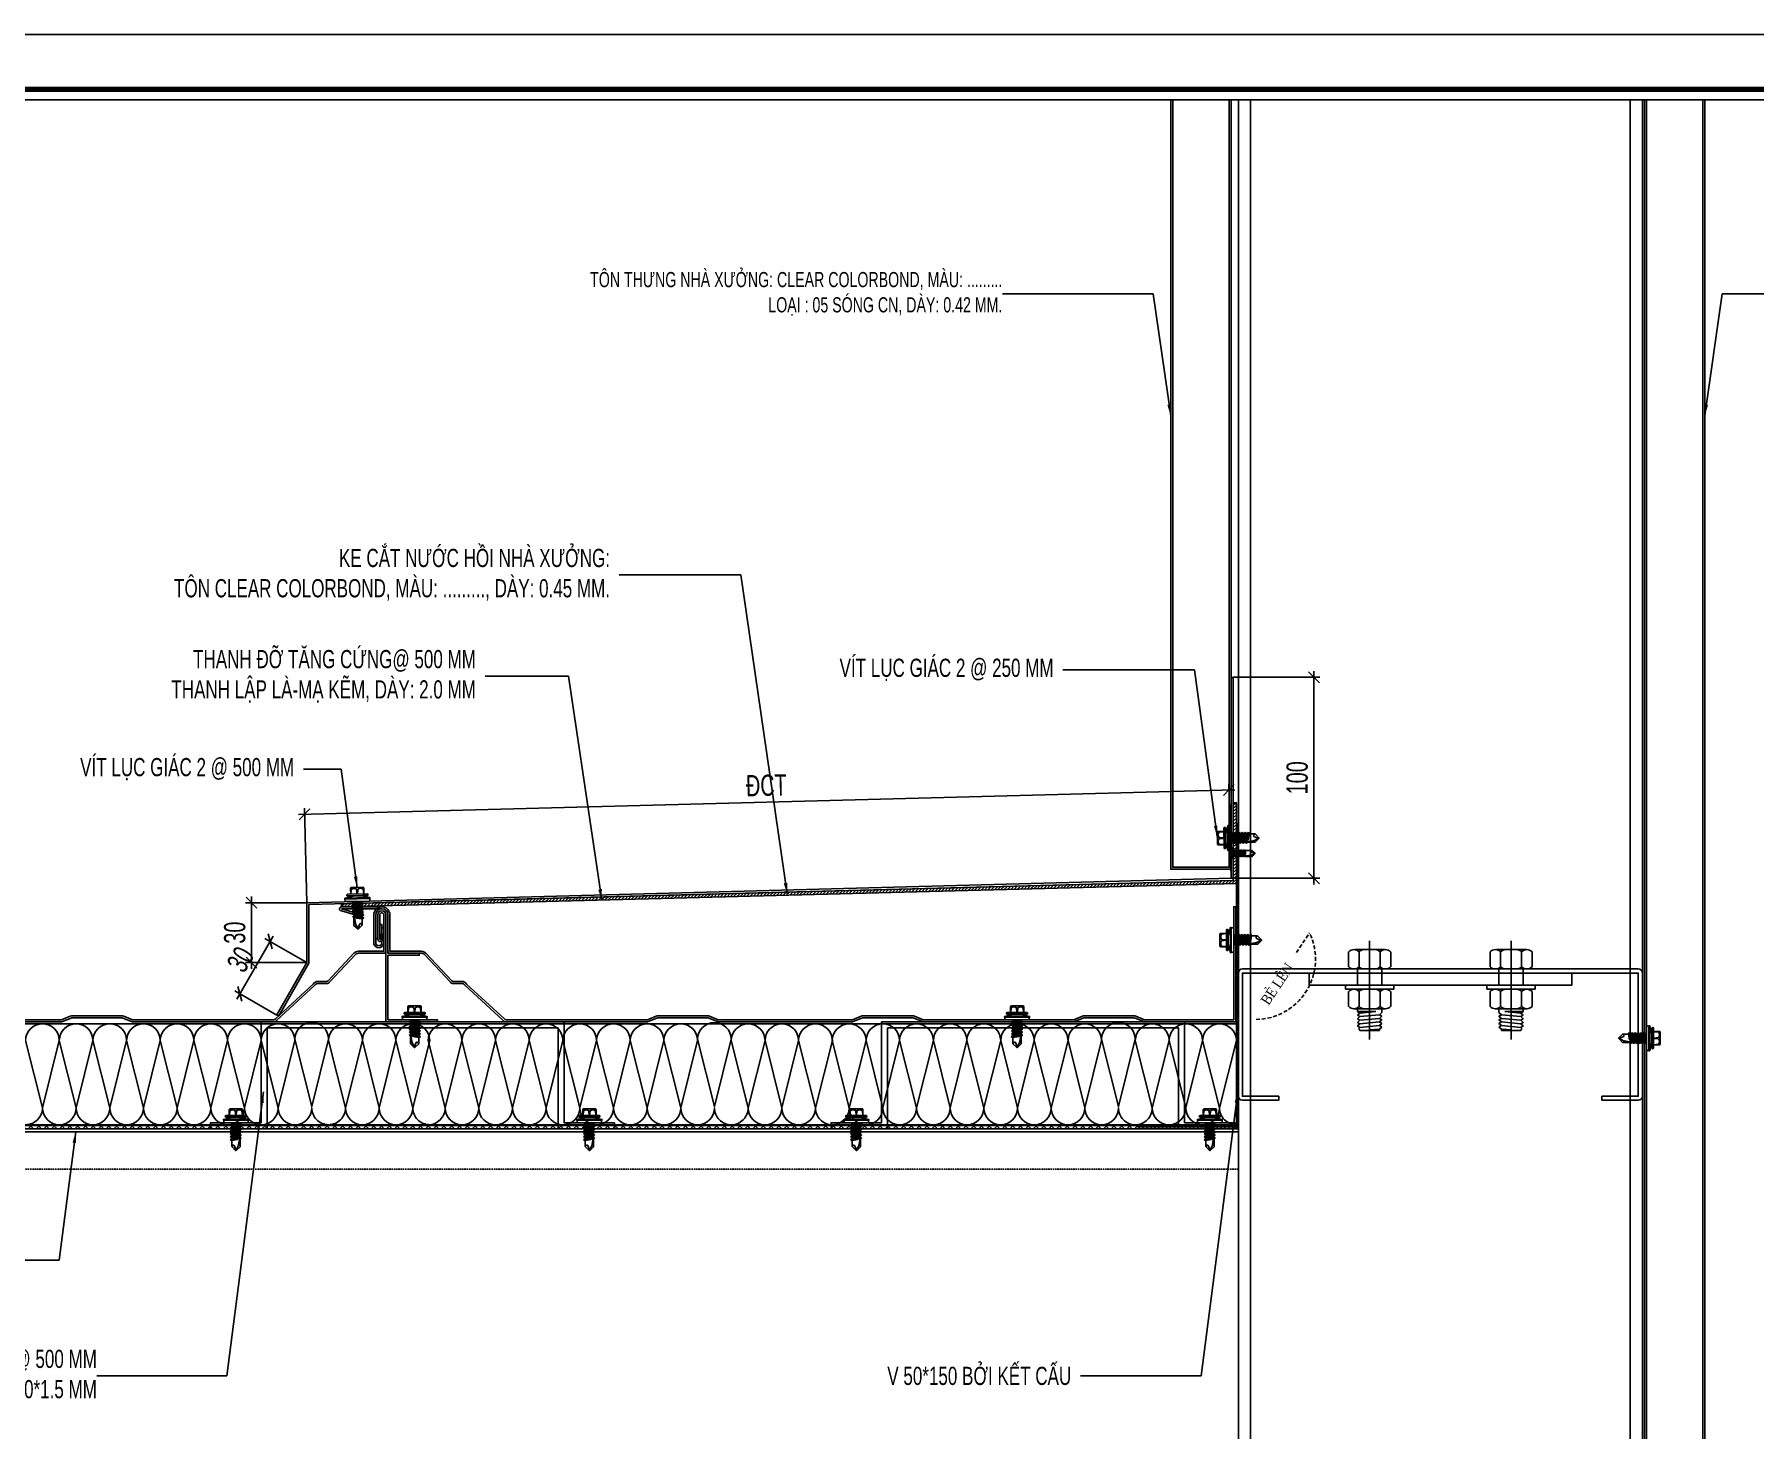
# Model space of a CAD drawing. Header units: inches. Extents: x 315041 to 662841, y -45540 to -35018.
# Drawn here: x 335107 to 335390.9, y -36391.5 to -36161.1 of the extents above; entities that cross this region are included whole.
import ezdxf

# ---------------------------------------------------------------- set-up
doc = ezdxf.new("R2010")
doc.units = ezdxf.units.IN
doc.header["$MEASUREMENT"] = 0
for name, pattern in [('CENTER2', [28.575, 19.05, -3.175, 3.175, -3.175]), ('DASHED2', [9.525, 6.35, -3.175]), ('HIDDEN', [0.375, 0.25, -0.125])]:
    doc.linetypes.add(name, pattern=pattern)
for name, color, linetype in [('2', 2, 'Continuous'), ('251', 251, 'Continuous'), ('3', 3, 'Continuous'), ('5', 5, 'Continuous'), ('7', 7, 'Continuous'), ('8', 8, 'Continuous'), ('BAO KHUNG', 31, 'Continuous'), ('flashing', 6, 'Continuous'), ('FLAT BAR', 1, 'Continuous'), ('STRUCTURE', 1, 'Continuous')]:
    doc.layers.add(name, color=color, linetype=linetype)
doc.styles.add('DIM', font='SIMPLEX.shx', dxfattribs={"width": 0.7, "bigfont": 'EXTFONT.shx'})
doc.styles.add('ST1H', font='vnshxh.shx', dxfattribs={"width": 0.7})
doc.dimstyles.new('3', dxfattribs={"dimtxt": 3.5, "dimasz": 1.8, "dimexe": 1, "dimexo": 0, "dimgap": 1, "dimtad": 1, "dimdec": 0, "dimlfac": 3, "dimzin": 0, "dimdsep": 46, "dimtxsty": 'ST1H', "dimblk": 'OBLIQUE', "dimcen": 1, "dimdle": 1, "dimclrd": 8, "dimclre": 8, "dimclrt": 3, "dimadec": 0, "dimazin": 0, "dimtfac": 1, "dimtdec": 0, "dimtix": 1, "dimtofl": 0, "dimtmove": 1, "dimatfit": 3, "dimfxl": 0.18, "dimtolj": 1, "dimtzin": 0, "dimlwd": -1, "dimlwe": -1, "dimarcsym": 1})

# ---------------------------------------------------------------- blocks, each defined once
blk = doc.blocks.new('A$C75D82031')
at = {"layer": '2', "color": 157, "linetype": 'Continuous'}
blk.add_lwpolyline([(0, 420), (594, 420), (594, 0), (0, 0)], close=True, dxfattribs=at)
at = {"layer": '7', "color": 147, "linetype": 'Continuous'}
blk.add_lwpolyline([(12.33, 57.61), (581.67, 57.61), (581.67, 409.19), (12.33, 409.19)], close=True, dxfattribs=at)
at = {"layer": 'BAO KHUNG', "color": 167, "linetype": 'Continuous', "const_width": 0.871}
blk.add_lwpolyline([(10.59, 9.07), (583.41, 9.07), (583.41, 410.93), (10.59, 410.93)], close=True, dxfattribs=at)
blk = doc.blocks.new('Short_Self_drilling')
at = {"layer": 'STRUCTURE', "color": 1, "linetype": 'Continuous'}
for p, q in [((6.43, 1.74), (-6.43, 1.73)), ((5.14, 3.76), (-5.14, 3.75)), ((-2.57, 2.9), (-5.14, 2.9)), ((-3.43, 3.75), (-3.43, 6.75)), ((3, 7.19), (-3, 7.18)), ((2.57, 2.9), (-2.57, 2.9)), ((-2.14, 2.8), (-2.14, 2.9)), ((6.25, 0), (0, 0)), ((2.15, 2.8), (2.15, 2.9)), ((2.16, -0.5), (2.15, 0.01)), ((5.14, 2.9), (2.57, 2.9)), ((3.43, 3.76), (3.42, 6.76)), ((2.99, -1.17), (-2.7, -0.23)), ((2.99, -2.7), (-2.7, -1.76)), ((2.99, -4.23), (-2.7, -3.28)), ((2.99, -5.75), (-2.7, -4.81)), ((2.99, -7.28), (-2.7, -6.33)), ((-1.91, -7.99), (-2.7, -7.86)), ((-2.14, -1.38), (-2.14, -0.87)), ((-2.14, -2.91), (-2.14, -2.39)), ((-2.14, -4.43), (-2.14, -3.92)), ((-2.13, -5.96), (-2.14, -5.44)), ((-2.14, -12.33), (-2.14, -8.48)), ((-2.13, -7.49), (-2.13, -6.97)), ((3, -8.8), (-1.14, -8.12)), ((2.16, -2.03), (2.16, -1.51)), ((2.16, -3.55), (2.16, -3.04)), ((2.16, -5.08), (2.16, -4.56)), ((2.16, -6.6), (2.16, -6.09)), ((2.16, -8.13), (2.16, -7.61)), ((2.15, -12.31), (2.15, -9.14))]:
    blk.add_line(p, q, dxfattribs=at)
blk.add_lwpolyline([(6.43, 1.31), (6.43, 1.74), (2.14, 2.81), (-2.14, 2.8), (-6.43, 1.73), (-6.43, 1.3)], close=True, dxfattribs=at)
for points in [[(-6.43, 1.3, -0.088869), (-6.25, 0), (0, 0)], [(-0.13, 3.76), (-0.33, 6.23, 0.338878), (-3.14, 6.23), (-3.33, 3.75)], [(3.3, 3.76), (3.1, 6.23, 0.338878), (0.29, 6.23), (0.1, 3.76)], [(-0.08, -14.04), (-1.04, -12.24, -0.148657), (-1.4, -11.2), (-1.95, -7.72, -0.815006), (-1.21, -7.77, 0.150833), (-0.85, -8.68)], [(2.15, -12.31), (0.17, -14.24, -0.333596), (-0.17, -14.24), (-2.14, -12.33)], [(2.15, -12.31), (1.71, -11.7, 0.52242), (0.88, -11.71), (-0.17, -14.24)]]:
    blk.add_lwpolyline(points, format="xyb", dxfattribs=at)
for points in [[(2.99, -1.17), (2.16, -1.51), (-2.14, -0.85), (-2.7, -0.23), (-2.36, 0)], [(2.99, -2.7), (2.16, -3.04), (-2.14, -2.37), (-2.7, -1.76), (-2.14, -1.38), (2.16, -2.03), (2.99, -2.7)], [(2.99, -4.23), (2.16, -4.56), (-2.14, -3.9), (-2.7, -3.28), (-2.14, -2.91), (2.16, -3.55), (2.99, -4.23)], [(2.99, -5.75), (2.16, -6.09), (-2.14, -5.43), (-2.7, -4.81), (-2.14, -4.43), (2.16, -5.08), (2.99, -5.75)], [(2.99, -7.28), (2.16, -7.62), (-2.14, -6.95), (-2.7, -6.33), (-2.13, -5.96), (2.16, -6.6), (2.99, -7.28)], [(-1.82, -8.53), (-2.14, -8.48), (-2.7, -7.86), (-2.13, -7.49), (-1.83, -7.53)], [(-1.26, -7.62), (2.16, -8.13), (3, -8.8)], [(-1.18, 0), (2.16, -0.5), (2.99, -1.17)], [(3, -8.8), (2.16, -9.14), (-0.85, -8.68)]]:
    blk.add_lwpolyline(points, dxfattribs=at)
for centre, radius, start, end in [((-4.99, 3.32), 0.455, 109.79487, 250.26739), ((-3, 6.75), 0.429, 90.03113, 180.03113), ((3, 6.76), 0.429, 0.03113, 90.03113), ((5.07, 3.33), 0.435, 279.72757, 80.33469), ((9.99, 0.17), 3.74, 162.29632, 182.61031)]:
    blk.add_arc(centre, radius, start, end, dxfattribs=at)
blk = doc.blocks.new('A$C67844AE1')
at = {"color": 3, "ltscale": 15}
blk.add_lwpolyline([(0.2363, 0.4669), (0.08, 0.4669, -0.414214), (0.07, 0.4769), (0.07, 0.6571, 1), (0.01, 0.6571), (0.01, 0.5129, 0.564916), (0.0397, 0.5129), (0.0397, 0.5925), (0.0499, 0.5925), (0.0499, 0.5129, -0.737932), (0.0001, 0.5129), (0, 0.6571, -1), (0.08, 0.6571), (0.08, 0.4769), (0.2363, 0.4769, -0.207596), (0.2582, 0.4674), (0.3864, 0.3304, 0.207596), (0.3937, 0.3272), (0.4345, 0.3272, -0.246585), (0.4592, 0.3143), (0.6473, 0.1416, 0.246585), (0.6555, 0.1372), (1.3511, 0.1372, 0.095415), (1.3548, 0.138), (1.3977, 0.1551, -0.095415), (1.4088, 0.1572), (1.6511, 0.1572, -0.095415), (1.6623, 0.1551), (1.7051, 0.138, 0.095415), (1.7088, 0.1372), (2.3661, 0.1372, 0.095415), (2.3698, 0.138), (2.4127, 0.1551, -0.095415), (2.4238, 0.1572), (2.6661, 0.1572, -0.095415), (2.6773, 0.1551), (2.7201, 0.138, 0.095415), (2.7238, 0.1372), (3.4611, 0.1372, 0.095415), (3.4648, 0.138), (3.5077, 0.1551, -0.095415), (3.5188, 0.1572), (3.7611, 0.1572, -0.095415), (3.7723, 0.1551), (3.8151, 0.138, 0.095415), (3.8188, 0.1372), (4.5145, 0.1372, 0.246585), (4.5227, 0.1416), (4.7108, 0.3143, -0.246585), (4.7355, 0.3272), (4.7763, 0.3272, 0.207596), (4.7836, 0.3304), (4.9118, 0.4674, -0.207596), (4.9337, 0.4769), (5.06, 0.4769), (5.06, 0.6572, 1), (5.04, 0.6572), (5.04, 0.5373, 1), (5.0457, 0.5373, -0.067331), (5.0406, 0.5683), (5.0406, 0.6095), (5.05, 0.6095), (5.05, 0.5687, 0.039103), (5.0557, 0.5373, -1), (5.03, 0.5373), (5.03, 0.6572, -1), (5.07, 0.6572), (5.07, 0.4769, -0.414214), (5.06, 0.4669), (4.9337, 0.4669, 0.207596), (4.9191, 0.4606), (4.7909, 0.3236, -0.207596), (4.7763, 0.3172), (4.7355, 0.3172, 0.246585), (4.719, 0.3086), (4.5309, 0.1359, -0.246585), (4.5145, 0.1272), (3.8188, 0.1272, -0.095415), (3.8114, 0.1287), (3.7686, 0.1458, 0.095415), (3.7611, 0.1472), (3.5188, 0.1472, 0.095415), (3.5114, 0.1458), (3.4686, 0.1287, -0.095415), (3.4611, 0.1272), (2.7238, 0.1272, -0.095415), (2.7164, 0.1287), (2.6736, 0.1458, 0.095415), (2.6661, 0.1472), (2.4238, 0.1472, 0.095415), (2.4164, 0.1458), (2.3736, 0.1287, -0.095415), (2.3661, 0.1272), (1.7088, 0.1272, -0.095415), (1.7014, 0.1287), (1.6586, 0.1458, 0.095415), (1.6511, 0.1472), (1.4088, 0.1472, 0.095415), (1.4014, 0.1458), (1.3586, 0.1287, -0.095415), (1.3511, 0.1272), (0.6555, 0.1272, -0.246585), (0.639, 0.1359), (0.4509, 0.3086, 0.246585), (0.4345, 0.3172), (0.3937, 0.3172, -0.207596), (0.3791, 0.3236), (0.2509, 0.4606, 0.207596)], format="xyb", close=True, dxfattribs=at)
at = {"layer": 'FLAT BAR'}
blk.add_lwpolyline([(0.07, 0.6571, 1), (0.03, 0.6571), (0.03, 0.5406), (0.02, 0.5406), (0.02, 0.6571, -1), (0.08, 0.6571), (0.08, 0.4669), (0.2354, 0.4669), (0.2354, 0.4569), (0.08, 0.4569), (0.08, 0.1372), (0.3247, 0.1372), (0.3247, 0.1272), (0.07, 0.1272)], format="xyb", close=True, dxfattribs=at)
at = {"color": 1, "xscale": 0.009599999951805768, "yscale": 0.00960000000486616, "zscale": 0.009600000007682899, "rotation": 359.9688729209767}
blk.add_blockref('Short_Self_drilling', (0.2121, 0.1372), dxfattribs=at)
blk = doc.blocks.new('*U158')
at = {"layer": '251'}
h = blk.add_hatch(color=256, dxfattribs=at)
h.paths.add_polyline_path([(-0.0533, -0.0404), (-0.0533, -0.0433, -0.192582), (-0.0476, -0.0289, -0.192582), (-0.0533, -0.0144)])
h.paths.add_polyline_path([(-0.0533, 0.0144, -0.192582), (-0.0476, 0.0289, -0.192582), (-0.0533, 0.0433)])
h = blk.add_hatch(color=256, dxfattribs=at)
h.paths.add_polyline_path([(0.0559, -0.0404), (0.0559, -0.0433, -0.192582), (0.0617, -0.0289, -0.192582), (0.0559, -0.0144)])
h.paths.add_polyline_path([(0.0559, 0.0144, -0.192582), (0.0617, 0.0289, -0.192582), (0.0559, 0.0433)])
at = {"layer": '5', "linetype": 'CENTER2', "ltscale": 0.2}
blk.add_line((-0.0773, 0), (0.1944, 0), dxfattribs=at)
at = {"layer": '8'}
for p, q in [((-0.0476, 0.0578), (-0.0058, 0.0578)), ((0.0444, -0.0664), (0.0444, 0.0664)), ((0.0444, 0.0664), (0.0559, 0.0664)), ((0.0559, -0.0664), (0.0559, 0.0664)), ((0.0617, 0.0578), (0.1034, 0.0578)), ((-0.0533, 0.0404), (-0.0533, -0.0404)), ((-0.0476, 0.0289), (-0.0058, 0.0289)), ((0, 0.0433), (0, -0.0433)), ((0.0444, 0.0333), (0, 0.0333)), ((0.0559, 0.0404), (0.0559, -0.0404)), ((0.0617, 0.0289), (0.1034, 0.0289)), ((0.1092, 0.0433), (0.1092, -0.0433)), ((0.1168, 0.0333), (0.1092, 0.0333)), ((0.1211, 0.0267), (0.1168, 0.0333)), ((0.1168, 0.0333), (0.1168, -0.0167)), ((0.1168, -0.0167), (0.1211, 0.0267)), ((0.1268, 0.0333), (0.1211, 0.0267)), ((0.1311, 0.0267), (0.1268, 0.0333)), ((0.1639, 0.03), (0.1611, 0.0267)), ((0.1691, 0.0267), (0.1639, 0.03)), ((0.1658, -0.0267), (0.1674, 0)), ((0.1691, 0), (0.1674, 0)), ((0.1674, 0), (0.1691, 0)), ((0.1691, 0.0267), (0.1691, -0.0267)), ((-0.0476, -0.0289), (-0.0058, -0.0289)), ((-0.0476, -0.0289), (-0.0058, -0.0289)), ((0.0444, -0.0333), (0, -0.0333)), ((0.0617, -0.0289), (0.1034, -0.0289)), ((0.0617, -0.0289), (0.1034, -0.0289)), ((0.1201, -0.0333), (0.1092, -0.0333)), ((0.1258, -0.0267), (0.1201, -0.0333)), ((0.1601, -0.0333), (0.1558, -0.0267)), ((0.1658, -0.0267), (0.1601, -0.0333)), ((0.1658, -0.0267), (0.1691, -0.0267)), ((-0.0476, -0.0578), (-0.0058, -0.0578)), ((0.0444, -0.0664), (0.0559, -0.0664)), ((0.0617, -0.0578), (0.1034, -0.0578))]:
    blk.add_line(p, q, dxfattribs=at)
for points in [[(0.1358, -0.0267), (0.1301, -0.0333), (0.1258, -0.0267), (0.1311, 0.0267), (0.1368, 0.0333), (0.1411, 0.0267)], [(0.1458, -0.0267), (0.1401, -0.0333), (0.1358, -0.0267), (0.1411, 0.0267), (0.1468, 0.0333), (0.1511, 0.0267)], [(0.1558, -0.0267), (0.1501, -0.0333), (0.1458, -0.0267), (0.1511, 0.0267), (0.1568, 0.0333), (0.1611, 0.0267)]]:
    blk.add_lwpolyline(points, close=True, dxfattribs=at)
for centre, start, end in [((-0.0324, 0.0433), 136.3972, 223.6028), ((-0.0209, 0.0433), 316.3972, 43.6028), ((0.0768, 0.0433), 136.3972, 223.6028), ((0.0883, 0.0433), 316.3972, 43.6028), ((-0.0324, 0.0144), 136.3972, 180), ((-0.0209, 0.0144), 0, 43.6028), ((0.0768, 0.0144), 136.3972, 180), ((0.0883, 0.0144), 0, 43.6028), ((-0.0324, -0.0144), 180, 223.6028), ((-0.0324, -0.0433), 136.3972, 223.6028), ((-0.0209, -0.0144), 316.3972, 0), ((-0.0209, -0.0433), 316.3972, 43.6028), ((0.0768, -0.0144), 180, 223.6028), ((0.0768, -0.0433), 136.3972, 223.6028), ((0.0883, -0.0144), 316.3972, 0), ((0.0883, -0.0433), 316.3972, 43.6028)]:
    blk.add_arc(centre, 0.0209, start, end, dxfattribs=at)
blk = doc.blocks.new('*U159')
at = {"layer": '251'}
h = blk.add_hatch(color=256, dxfattribs=at)
h.paths.add_polyline_path([(-0.0533, -0.0404), (-0.0533, -0.0433, -0.192582), (-0.0476, -0.0289, -0.192582), (-0.0533, -0.0144)])
h.paths.add_polyline_path([(-0.0533, 0.0144, -0.192582), (-0.0476, 0.0289, -0.192582), (-0.0533, 0.0433)])
h = blk.add_hatch(color=256, dxfattribs=at)
h.paths.add_polyline_path([(0.0559, -0.0404), (0.0559, -0.0433, -0.192582), (0.0617, -0.0289, -0.192582), (0.0559, -0.0144)])
h.paths.add_polyline_path([(0.0559, 0.0144, -0.192582), (0.0617, 0.0289, -0.192582), (0.0559, 0.0433)])
at = {"layer": '5', "linetype": 'CENTER2', "ltscale": 0.2}
blk.add_line((-0.0773, 0), (0.1944, 0), dxfattribs=at)
at = {"layer": '8'}
for p, q in [((-0.0476, 0.0578), (-0.0058, 0.0578)), ((0.0444, -0.0664), (0.0444, 0.0664)), ((0.0444, 0.0664), (0.0559, 0.0664)), ((0.0559, -0.0664), (0.0559, 0.0664)), ((0.0617, 0.0578), (0.1034, 0.0578)), ((-0.0533, 0.0404), (-0.0533, -0.0404)), ((-0.0476, 0.0289), (-0.0058, 0.0289)), ((0, 0.0433), (0, -0.0433)), ((0.0444, 0.0333), (0, 0.0333)), ((0.0559, 0.0404), (0.0559, -0.0404)), ((0.0617, 0.0289), (0.1034, 0.0289)), ((0.1092, 0.0433), (0.1092, -0.0433)), ((0.1168, 0.0333), (0.1092, 0.0333)), ((0.1211, 0.0267), (0.1168, 0.0333)), ((0.1168, 0.0333), (0.1168, -0.0167)), ((0.1168, -0.0167), (0.1211, 0.0267)), ((0.1268, 0.0333), (0.1211, 0.0267)), ((0.1311, 0.0267), (0.1268, 0.0333)), ((0.1639, 0.03), (0.1611, 0.0267)), ((0.1691, 0.0267), (0.1639, 0.03)), ((0.1658, -0.0267), (0.1674, 0)), ((0.1691, 0), (0.1674, 0)), ((0.1674, 0), (0.1691, 0)), ((0.1691, 0.0267), (0.1691, -0.0267)), ((-0.0476, -0.0289), (-0.0058, -0.0289)), ((-0.0476, -0.0289), (-0.0058, -0.0289)), ((0.0444, -0.0333), (0, -0.0333)), ((0.0617, -0.0289), (0.1034, -0.0289)), ((0.0617, -0.0289), (0.1034, -0.0289)), ((0.1201, -0.0333), (0.1092, -0.0333)), ((0.1258, -0.0267), (0.1201, -0.0333)), ((0.1601, -0.0333), (0.1558, -0.0267)), ((0.1658, -0.0267), (0.1601, -0.0333)), ((0.1658, -0.0267), (0.1691, -0.0267)), ((-0.0476, -0.0578), (-0.0058, -0.0578)), ((0.0444, -0.0664), (0.0559, -0.0664)), ((0.0617, -0.0578), (0.1034, -0.0578))]:
    blk.add_line(p, q, dxfattribs=at)
for points in [[(0.1358, -0.0267), (0.1301, -0.0333), (0.1258, -0.0267), (0.1311, 0.0267), (0.1368, 0.0333), (0.1411, 0.0267)], [(0.1458, -0.0267), (0.1401, -0.0333), (0.1358, -0.0267), (0.1411, 0.0267), (0.1468, 0.0333), (0.1511, 0.0267)], [(0.1558, -0.0267), (0.1501, -0.0333), (0.1458, -0.0267), (0.1511, 0.0267), (0.1568, 0.0333), (0.1611, 0.0267)]]:
    blk.add_lwpolyline(points, close=True, dxfattribs=at)
for centre, start, end in [((-0.0324, 0.0433), 136.3972, 223.6028), ((-0.0209, 0.0433), 316.3972, 43.6028), ((0.0768, 0.0433), 136.3972, 223.6028), ((0.0883, 0.0433), 316.3972, 43.6028), ((-0.0324, 0.0144), 136.3972, 180), ((-0.0209, 0.0144), 0, 43.6028), ((0.0768, 0.0144), 136.3972, 180), ((0.0883, 0.0144), 0, 43.6028), ((-0.0324, -0.0144), 180, 223.6028), ((-0.0324, -0.0433), 136.3972, 223.6028), ((-0.0209, -0.0144), 316.3972, 0), ((-0.0209, -0.0433), 316.3972, 43.6028), ((0.0768, -0.0144), 180, 223.6028), ((0.0768, -0.0433), 136.3972, 223.6028), ((0.0883, -0.0144), 316.3972, 0), ((0.0883, -0.0433), 316.3972, 43.6028)]:
    blk.add_arc(centre, 0.0209, start, end, dxfattribs=at)
blk = doc.blocks.new('A$C474F1087')
at = {"color": 9, "ltscale": 0.5}
for points in [[(0, 13.89, -1), (5.56, 13.89), (2.78, 2.78)], [(11.11, 13.89), (8.33, 2.78), (5.56, 13.89, -1)], [(11.11, 13.89, -1), (16.67, 13.89), (13.89, 2.78)], [(16.67, 13.89, -1), (22.22, 13.89), (19.44, 2.78)], [(27.78, 13.89), (25, 2.78), (22.22, 13.89, -1)], [(27.78, 13.89, -1), (33.33, 13.89), (30.56, 2.78)], [(33.33, 13.89, -1), (38.89, 13.89), (36.11, 2.78)], [(44.44, 13.89), (41.67, 2.78), (38.89, 13.89, -1)], [(44.44, 14.11, -1), (49.99, 14.11), (47.21, 2.99)], [(50, 13.89, -1), (55.56, 13.89), (52.78, 2.78)], [(61.11, 13.89), (58.33, 2.78), (55.56, 13.89, -1)], [(61.11, 13.89, -1), (66.67, 13.89), (63.89, 2.78)]]:
    blk.add_lwpolyline(points, format="xyb", close=True, dxfattribs=at)
for points in [[(13.89, 2.78, -1), (8.33, 2.78, -1), (2.78, 2.78, -0.414214), (0, 0, -0.414214)], [(30.56, 2.78, -1), (25, 2.78, -1), (19.44, 2.78, -1), (13.89, 2.78)], [(50, 0, -0.414214), (47.22, 2.78, -1), (41.67, 2.78, -1), (36.11, 2.78, -1), (30.56, 2.78)], [(63.89, 2.78, -1), (58.33, 2.78, -1), (52.78, 2.78, -0.414214), (50, 0, -0.414214)], [(66.67, 0, -0.414214), (63.89, 2.78)]]:
    blk.add_lwpolyline(points, format="xyb", dxfattribs=at)
blk = doc.blocks.new('HFR-1')
at = {"layer": 'STRUCTURE', "color": 1, "linetype": 'Continuous'}
for p, q in [((-5.5, 0), (5.5, 0)), ((-5.2, 0.8), (-3.4, 1.5)), ((5.2, 0.8), (3.4, 1.5)), ((-2.4, -1.2), (-3, -1.6)), ((-3, -1.6), (-2.4, -1.9)), ((-2.4, -1.9), (-3, -2.3)), ((-3, -2.3), (-2.4, -2.6)), ((-2.4, -2.6), (-3, -3)), ((-3, -3), (-2.4, -3.3)), ((-2.4, -3.3), (-3, -3.7)), ((-3, -3.7), (-2.4, -4.1)), ((-2.4, -4.1), (-3, -4.4)), ((-3, -4.4), (-2.4, -4.8)), ((-2.4, -4.8), (-3, -5.1)), ((-3, -5.1), (-2.4, -5.5)), ((-2.4, -5.5), (-3, -5.8)), ((-3, -5.8), (-2.4, -6.2)), ((-2.4, -6.2), (-3, -6.6)), ((-3, -6.6), (-2.4, -6.9)), ((-2.4, -6.9), (-3, -7.3)), ((-3, -7.3), (-2.4, -7.6)), ((-2.4, -7.6), (-3, -8)), ((-3, -8), (-2.4, -8.3)), ((-2.4, -8.3), (-3, -8.7)), ((-3, -8.7), (-2.4, -9)), ((-2.4, -9), (-3, -9.4)), ((-3, -9.4), (-2.4, -9.7)), ((-2.4, -9.7), (-3, -10.1)), ((-3, -10.1), (-2.4, -10.5)), ((-2.4, -10.5), (-3, -10.8)), ((-3, -10.8), (-2.4, -11.2)), ((-2.4, -11.2), (-3, -11.5)), ((-3, -11.5), (-2.4, -11.9)), ((-2.9, -1.6), (2.9, -1.4)), ((-2.9, -2.3), (2.9, -2.1)), ((-2.9, -3), (2.9, -2.8)), ((-2.9, -3.7), (2.9, -3.6)), ((-2.9, -4.4), (2.9, -4.3)), ((-2.9, -5.1), (2.9, -5)), ((-2.9, -5.9), (2.9, -5.7)), ((-2.9, -6.6), (2.9, -6.4)), ((-2.9, -7.3), (2.9, -7.1)), ((-2.9, -8), (2.9, -7.8)), ((-2.9, -8.7), (2.9, -8.5)), ((-2.9, -9.4), (2.9, -9.2)), ((-2.9, -10.1), (1.5, -10)), ((-2.9, -10.8), (1.3, -10.7)), ((-2.9, -11.5), (0.9, -11.4)), ((-2.5, -17.4), (-2.5, -11.8)), ((2.4, -1.1), (-2.4, -1.2)), ((2.4, -1.8), (-2.4, -1.9)), ((-2.4, -1.9), (2.4, -1.8)), ((-2.4, -2.6), (2.4, -2.5)), ((2.4, -2.5), (-2.4, -2.6)), ((-2.4, -3.3), (2.4, -3.2)), ((2.4, -3.2), (-2.4, -3.3)), ((-2.4, -4.1), (2.4, -3.9)), ((2.4, -3.9), (-2.4, -4.1)), ((-2.4, -4.8), (2.4, -4.6)), ((2.4, -4.6), (-2.4, -4.8)), ((-2.4, -5.5), (2.4, -5.3)), ((2.4, -5.3), (-2.4, -5.5)), ((-2.4, -6.2), (2.4, -6)), ((2.4, -6), (-2.4, -6.2)), ((-2.4, -6.9), (2.4, -6.8)), ((2.4, -6.8), (-2.4, -6.9)), ((-2.4, -7.6), (2.4, -7.5)), ((2.4, -7.5), (-2.4, -7.6)), ((-2.4, -8.3), (2.4, -8.2)), ((2.4, -8.2), (-2.4, -8.3)), ((-2.4, -9), (2.4, -8.9)), ((2.4, -8.9), (-2.4, -9)), ((-2.4, -9.7), (2.4, -9.6)), ((2.4, -9.6), (-2.4, -9.7)), ((1.4, -10.3), (-2.4, -10.5)), ((-2.4, -10.5), (1.4, -10.3)), ((-2.4, -11.2), (1.1, -11.1)), ((1.1, -11.1), (-2.4, -11.2)), ((-2.4, -11.9), (0.4, -11.8)), ((1.6, -16.1), (2.3, -10.2)), ((2.2, -10), (2.9, -10)), ((2.2, -11), (2.4, -11)), ((2.4, -11), (2.2, -11)), ((2.2, -11.4), (2.9, -11.4)), ((2.2, -11.7), (2.4, -11.7)), ((2.4, -10.3), (2.3, -10.3)), ((2.3, -10.3), (2.4, -10.3)), ((2.3, -10.7), (2.9, -10.7)), ((2.9, -1.4), (2.4, -1.1)), ((2.4, -1.8), (2.9, -1.4)), ((2.9, -2.1), (2.4, -1.8)), ((2.4, -2.5), (2.9, -2.1)), ((2.9, -2.8), (2.4, -2.5)), ((2.4, -3.2), (2.9, -2.8)), ((2.9, -3.6), (2.4, -3.2)), ((2.4, -3.9), (2.9, -3.6)), ((2.9, -4.3), (2.4, -3.9)), ((2.4, -4.6), (2.9, -4.3)), ((2.9, -5), (2.4, -4.6)), ((2.4, -5.3), (2.9, -5)), ((2.9, -5.7), (2.4, -5.3)), ((2.4, -6), (2.9, -5.7)), ((2.9, -6.4), (2.4, -6)), ((2.4, -6.8), (2.9, -6.4)), ((2.9, -7.1), (2.4, -6.8)), ((2.4, -7.5), (2.9, -7.1)), ((2.9, -7.8), (2.4, -7.5)), ((2.4, -8.2), (2.9, -7.8)), ((2.9, -8.5), (2.4, -8.2)), ((2.4, -8.9), (2.9, -8.5)), ((2.9, -9.2), (2.4, -8.9)), ((2.4, -9.6), (2.9, -9.2)), ((2.9, -10), (2.4, -9.6)), ((2.4, -10.3), (2.9, -10)), ((2.9, -10.7), (2.4, -10.3)), ((2.4, -11), (2.9, -10.7)), ((2.9, -11.4), (2.4, -11)), ((2.4, -11.7), (2.9, -11.4)), ((2.5, -17.4), (2.5, -11.7)), ((-2.5, -17.4), (-2, -16.7)), ((-2.5, -17.4), (-0.2, -19.7)), ((-1, -16.7), (0.2, -19.7)), ((0.1, -19.4), (1.2, -17.3)), ((0.2, -19.7), (2.5, -17.4))]:
    blk.add_line(p, q, dxfattribs=at)
at = {"layer": 'STRUCTURE', "color": 1, "linetype": 'Continuous', "ltscale": 8}
for p in [(-3.4, 1.5), (3.4, 1.5)]:
    blk.add_line(p, (0, 1.5), dxfattribs=at)
at = {"layer": 'STRUCTURE', "color": 1, "linetype": 'DASHED2'}
for p in [(-1.9, 1.5), (1.9, 1.5)]:
    blk.add_line(p, (0, 0), dxfattribs=at)
at = {"layer": 'STRUCTURE', "color": 1, "linetype": 'Continuous', "ltscale": 8}
for centre, start, end in [((-4.7, 0.2), 130.41, 194.8062), ((4.7, 0.2), 345.1938, 49.59)]:
    blk.add_arc(centre, 0.801, start, end, dxfattribs=at)
at = {"layer": 'STRUCTURE', "color": 1, "linetype": 'Continuous'}
for centre, radius, start, end in [((-7.3, -9), 9.14, 58.065, 78.8402), ((5.1, -3.8), 3.83, 84.2039, 134.3621), ((-0.5, -10.1), 1.93, 296.6041, 355.3922), ((1.9, -10.3), 0.444, 15.9762, 172.6971), ((-1.5, -17.1), 0.59, 34.2302, 144.5641), ((0, -19.4), 0.331, 231.6348, 305.4287), ((-0.6, -16), 2.2, 324.0048, 357.8268)]:
    blk.add_arc(centre, radius, start, end, dxfattribs=at)
blk = doc.blocks.new('_Oblique')
at = {"color": 0, "linetype": 'ByBlock', "lineweight": -2}
blk.add_line((-0.5, -0.5), (0.5, 0.5), dxfattribs=at)
blk = doc.blocks.new('*D440')
at = {"color": 8, "linetype": 'Continuous', "transparency": 16777216}
for p, q in [((335142.84, -36303.48), (335142.84, -36315.37)), ((335151.99, -36304.48), (335141.84, -36304.48)), ((335151.99, -36314.37), (335141.84, -36314.37))]:
    blk.add_line(p, q, dxfattribs=at)
at = {"layer": 'Defpoints', "color": 0, "transparency": 16777216}
for p in [(335151.99, -36304.48), (335142.84, -36314.37), (335151.99, -36314.37)]:
    blk.add_point(p, dxfattribs=at)
at = {"color": 8, "transparency": 16777216, "xscale": 1.8, "yscale": 1.8, "zscale": 1.8}
for p, rotation in [((335142.84, -36304.48), 90), ((335142.84, -36314.37), 270)]:
    blk.add_blockref('_Oblique', p, dxfattribs=dict(at, rotation=rotation))
at = {"color": 3, "transparency": 16777216, "insert": (335140.09, -36309.42), "char_height": 3.5, "attachment_point": 5, "rotation": 90, "style": 'ST1H'}
blk.add_mtext('\\A1;30', dxfattribs=at)
blk = doc.blocks.new('*D441')
at = {"color": 8, "linetype": 'Continuous', "transparency": 16777216}
for p, q in [((335146.41, -36310.01), (335140.44, -36320.39)), ((335151.99, -36314.37), (335145.04, -36310.37)), ((335147.03, -36323.02), (335140.07, -36319.02))]:
    blk.add_line(p, q, dxfattribs=at)
at = {"layer": 'Defpoints', "color": 0, "transparency": 16777216}
for p in [(335151.99, -36314.37), (335140.94, -36319.52), (335147.03, -36323.02)]:
    blk.add_point(p, dxfattribs=at)
at = {"color": 8, "transparency": 16777216, "xscale": 1.8, "yscale": 1.8, "zscale": 1.8}
for p, rotation in [((335145.91, -36310.87), 60.11625026070503), ((335140.94, -36319.52), 240.116250260705)]:
    blk.add_blockref('_Oblique', p, dxfattribs=dict(at, rotation=rotation))
at = {"color": 3, "transparency": 16777216, "insert": (335141.04, -36313.83), "char_height": 3.5, "attachment_point": 5, "rotation": 60.1163, "style": 'ST1H'}
blk.add_mtext('\\A1;30', dxfattribs=at)
blk = doc.blocks.new('*D442')
at = {"color": 8, "linetype": 'Continuous', "transparency": 16777216}
for p, q in [((335150.61, -36289.91), (335305.13, -36285.83)), ((335304.52, -36300.45), (335304.11, -36284.86)), ((335151.99, -36304.48), (335151.58, -36288.88))]:
    blk.add_line(p, q, dxfattribs=at)
at = {"layer": 'Defpoints', "color": 0, "transparency": 16777216}
for p in [(335304.13, -36285.86), (335304.52, -36300.45), (335151.99, -36304.48)]:
    blk.add_point(p, dxfattribs=at)
at = {"color": 8, "transparency": 16777216, "xscale": 1.8, "yscale": 1.8, "zscale": 1.8}
for p, rotation in [((335304.13, -36285.86), 1.51144018636627), ((335151.61, -36289.88), 181.5114401863663)]:
    blk.add_blockref('_Oblique', p, dxfattribs=dict(at, rotation=rotation))
at = {"color": 3, "transparency": 16777216, "insert": (335227.8, -36285.12), "char_height": 3.5, "attachment_point": 5, "rotation": 1.5114, "style": 'ST1H'}
blk.add_mtext('\\A1;®ct', dxfattribs=at)
blk = doc.blocks.new('*D443')
at = {"color": 8, "linetype": 'Continuous', "transparency": 16777216}
for p, q in [((335318.15, -36266.27), (335318.15, -36301.45)), ((335304.85, -36267.27), (335319.15, -36267.27)), ((335304.52, -36300.45), (335319.15, -36300.45))]:
    blk.add_line(p, q, dxfattribs=at)
at = {"layer": 'Defpoints', "color": 0, "transparency": 16777216}
for p in [(335304.85, -36267.27), (335304.52, -36300.45), (335318.15, -36300.45)]:
    blk.add_point(p, dxfattribs=at)
at = {"color": 8, "transparency": 16777216, "xscale": 1.8, "yscale": 1.8, "zscale": 1.8}
for p, rotation in [((335318.15, -36267.27), 90), ((335318.15, -36300.45), 270)]:
    blk.add_blockref('_Oblique', p, dxfattribs=dict(at, rotation=rotation))
at = {"color": 3, "transparency": 16777216, "insert": (335315.4, -36283.86), "char_height": 3.5, "attachment_point": 5, "rotation": 90, "style": 'ST1H'}
blk.add_mtext('\\A1;100', dxfattribs=at)

msp = doc.modelspace()

# ---------------------------------------------------------------- hatches: boundary and pattern name
at = {"true_color": 0xfa051e}
h = msp.add_hatch(dxfattribs=at)
h.set_pattern_fill('ANSI31', color=1, scale=3, angle=90, style=0)
h.set_pattern_definition([(45, (659111.56198, 995.3109), (0.26516504294, -0.26516504294), [])])
edge = h.paths.add_edge_path()
edge.add_line((335157.7094, -36305.1522), (335305.3513, -36301.3081))
edge.add_line((335305.3513, -36301.3081), (335305.3513, -36287.9748))
edge.add_line((335305.3513, -36287.9748), (335304.8513, -36287.9748))
edge.add_line((335304.8513, -36287.9748), (335304.8513, -36300.826))
edge.add_line((335304.8513, -36300.826), (335157.6912, -36304.6526))
edge.add_line((335157.6912, -36304.6526), (335157.7005, -36305.1524))
h = msp.add_hatch(dxfattribs=at)
h.set_pattern_fill('ANSI31', color=1, scale=1.666667, style=0)
h.set_pattern_definition([(135, (10970232.54245, 1388544.62647), (0.147313912747, 0.147313912747), [])])
h.paths.add_polyline_path([(335289.018, -36341.4819), (335305.6847, -36341.4819), (335305.6847, -36291.4819), (335305.3513, -36291.4819), (335305.3513, -36341.1486), (335289.018, -36341.1486)])
at = {"true_color": 0xf2ee0d}
h = msp.add_hatch(dxfattribs=at)
h.set_pattern_fill('ANSI37,_O', color=2, scale=7.272727, angle=-11.415779)
h.set_pattern_definition([(45.00416636, (-255626.9012, 29332.8935), (-0.642871089, 0.6427776007), []), (135.00416636, (-255626.9012, 29332.8935), (-0.6427776007, -0.642871089), [])])
h.paths.add_polyline_path([(335305.6846, -36341.8153), (335305.6846, -36341.2514), (334967.7734, -36341.2514), (334967.7734, -36341.8153)])

# ---------------------------------------------------------------- linework, layer by layer
at = {"color": 8, "linetype": 'CENTER2'}
msp.add_line((335372.3512, -36496.8917), (335372.3512, -36176.1862), dxfattribs=at)
at = {"color": 8}
for points in [[(334967.7734, -36171.9399), (335537.1113, -36171.9399), (335537.1113, -36523.5197), (334967.7734, -36523.5197)], [(334967.7734, -36324.4819), (334967.7734, -36341.1486), (335305.3513, -36341.1486), (335305.3513, -36324.4819)]]:
    msp.add_lwpolyline(points, close=True, dxfattribs=at)
at = {"color": 1, "true_color": 0xfa051e}
msp.add_lwpolyline([(335157.7094, -36305.1522), (335305.3513, -36301.3081), (335305.3513, -36287.9748), (335304.8513, -36287.9748), (335304.8513, -36300.826), (335157.6912, -36304.6526), (335157.7005, -36305.1524)], dxfattribs=at)
msp.add_lwpolyline([(335289.018, -36341.4819), (335305.6847, -36341.4819), (335305.6847, -36291.4819), (335305.3513, -36291.4819), (335305.3513, -36341.1486), (335289.018, -36341.1486)], close=True, dxfattribs=at)
at = {"color": 3, "ltscale": 15}
for points in [[(335164.3542, -36305.1524), (335157.7005, -36305.1524, 1), (335157.6709, -36305.8307), (335160.3145, -36306.5886), (335160.3441, -36306.2502), (335157.7005, -36305.4922), (335164.3542, -36305.4922)], [(335304.9264, -36323.815), (335304.9264, -36305.1524), (335305.2597, -36305.1524), (335305.2597, -36324.1483), (335290.3159, -36324.1483, -0.09541457), (335290.0683, -36324.1007), (335288.6401, -36323.5294, 0.09541457), (335288.3925, -36323.4817), (335280.3159, -36323.4817, 0.09541457), (335280.0683, -36323.5294), (335278.6401, -36324.1007, -0.09541457), (335278.3925, -36324.1483), (335253.8159, -36324.1483, -0.09541457), (335253.5683, -36324.1007), (335252.1401, -36323.5294, 0.09541457), (335251.8925, -36323.4817), (335243.8159, -36323.4817, 0.09541457), (335243.5683, -36323.5294), (335242.1401, -36324.1007, -0.09541457), (335241.8925, -36324.1483), (335219.9826, -36324.1483, -0.09541457), (335219.735, -36324.1007), (335218.3068, -36323.5294, 0.09541457), (335218.0592, -36323.4817), (335209.9826, -36323.4817, 0.09541457), (335209.735, -36323.5294), (335208.3068, -36324.1007, -0.09541457), (335208.0592, -36324.1483), (335184.871, -36324.1483, -0.24658476), (335184.3221, -36323.8602), (335178.053, -36318.1032, 0.24658476), (335177.5042, -36317.815), (335176.1435, -36317.815, -0.20759646), (335175.6566, -36317.6038), (335171.3852, -36313.0374, 0.20759646), (335170.8983, -36312.8261), (335165.6876, -36312.8261, -0.41421356), (335165.3542, -36312.4928), (335165.3542, -36306.4857, 1), (335163.3542, -36306.4857), (335163.3542, -36311.2936, 0.564916), (335164.3456, -36311.2936), (335164.3456, -36308.6399), (335164.6854, -36308.6399), (335164.6854, -36311.2936, -0.73793199), (335163.023, -36311.2936), (335163.0209, -36306.4857, -1), (335165.6876, -36306.4857), (335165.6876, -36312.4928), (335170.8983, -36312.4928, -0.20759646), (335171.6286, -36312.8097), (335175.9, -36317.376, 0.20759646), (335176.1435, -36317.4817), (335177.5042, -36317.4817, -0.24658476), (335178.3274, -36317.9139), (335184.5965, -36323.6709, 0.24658476), (335184.871, -36323.815), (335208.0592, -36323.815, 0.09541457), (335208.183, -36323.7912), (335209.6112, -36323.2199, -0.09541457), (335209.9826, -36323.1483), (335218.0592, -36323.1483, -0.09541457), (335218.4306, -36323.2199), (335219.8588, -36323.7912, 0.09541457), (335219.9826, -36323.815), (335241.8925, -36323.815, 0.09541457), (335242.0163, -36323.7912), (335243.4445, -36323.2199, -0.09541457), (335243.8159, -36323.1483), (335251.8925, -36323.1483, -0.09541457), (335252.2639, -36323.2199), (335253.6921, -36323.7912, 0.09541457), (335253.8159, -36323.815), (335278.3925, -36323.815, 0.09541457), (335278.5163, -36323.7912), (335279.9445, -36323.2199, -0.09541457), (335280.3159, -36323.1483), (335288.3925, -36323.1483, -0.09541457), (335288.7639, -36323.2199), (335290.1921, -36323.7912, 0.09541457), (335290.3159, -36323.815), (335304.9264, -36323.815)]]:
    msp.add_lwpolyline(points, format="xyb", dxfattribs=at)
at = {"color": 3, "linetype": 'DASHED2', "ltscale": 0.1}
msp.add_lwpolyline([(335315.2677, -36312.7138), (335317.4231, -36309.4738, -0.5489642), (335308.6013, -36323.7598)], format="xyb", dxfattribs=at)
at = {"color": 94, "ltscale": 50}
msp.add_lwpolyline([(335365.6846, -36336.4227), (335371.6846, -36336.4227), (335371.6846, -36316.0893), (335306.3512, -36316.0893), (335306.3512, -36336.4227), (335312.3512, -36336.4227), (335312.3512, -36337.0893), (335306.3512, -36337.0893, -0.41421356), (335305.6846, -36336.4227), (335305.6846, -36316.0893, -0.41421356), (335306.3512, -36315.4227), (335371.6846, -36315.4227, -0.41421356), (335372.3512, -36316.0893), (335372.3512, -36336.4227, -0.41421356), (335371.6846, -36337.0893), (335365.6846, -36337.0893), (335365.6846, -36336.4227)], format="xyb", dxfattribs=at)
at = {"color": 2, "true_color": 0xf2ee0d}
msp.add_lwpolyline([(335305.6846, -36341.8153), (335305.6846, -36341.2514), (334967.7734, -36341.2514), (334967.7734, -36341.8153), (335305.6846, -36341.8153)], dxfattribs=at)
at = {"color": 94}
for points in [[(334967.7734, -36401.8153), (335305.6845, -36401.8153), (335305.6845, -36341.8153), (334967.7734, -36341.8153)], [(335305.6845, -36342.3153), (334967.7734, -36342.3153)]]:
    msp.add_lwpolyline(points, dxfattribs=at)
at = {"color": 94, "linetype": 'HIDDEN'}
msp.add_lwpolyline([(335305.6845, -36348.4819), (334967.7734, -36348.4819)], dxfattribs=at)
at = {"layer": '3'}
for points in [[(335304.518, -36171.9399), (335304.518, -36298.9506), (335294.524, -36298.9506), (335294.524, -36171.9399)], [(335304.1847, -36171.9399), (335304.1847, -36298.6172), (335294.8573, -36298.6172), (335294.8573, -36171.9399)], [(335372.6789, -36171.9399), (335372.6789, -36498.2965)], [(335373.0123, -36171.9399), (335373.0123, -36498.2965)], [(335382.3453, -36523.5197), (335382.3453, -36171.9399)], [(335382.6786, -36523.5197), (335382.6786, -36171.9399)]]:
    msp.add_lwpolyline(points, dxfattribs=at)
at = {"layer": '5'}
msp.add_lwpolyline([(335317.3512, -36318.0893), (335360.6846, -36318.0893), (335360.6846, -36316.0893), (335317.3512, -36316.0893)], close=True, dxfattribs=at)
at = {"layer": '8', "color": 2}
for p, q in [((335307.6846, -36467.2955), (335307.6846, -36171.9399)), ((335370.3512, -36171.9399), (335370.3512, -36467.2955))]:
    msp.add_line(p, q, dxfattribs=at)
for points in [[(335305.6846, -36467.2955), (335305.6846, -36171.9399)], [(335372.3512, -36171.9399), (335372.3512, -36467.2955)]]:
    msp.add_lwpolyline(points, dxfattribs=at)
at = {"layer": 'flashing'}
msp.add_lwpolyline([(335304.8513, -36300.826), (335304.8513, -36267.2741), (335304.518, -36267.2741), (335304.518, -36300.4506), (335151.9943, -36304.475), (335151.9943, -36314.3688), (335147.0258, -36323.015), (335147.3543, -36323.139), (335152.3276, -36314.4548), (335152.3276, -36304.7893)], close=True, dxfattribs=at)
at = {"layer": 'FLAT BAR'}
msp.add_lwpolyline([(335165.0209, -36306.486, 1), (335163.6876, -36306.486), (335163.6876, -36310.3683), (335163.3542, -36310.3683), (335163.3542, -36306.486, -1), (335165.3542, -36306.486), (335165.3542, -36312.8264), (335170.5336, -36312.8264), (335170.5336, -36313.1597), (335165.3542, -36313.1597), (335165.3542, -36323.8153), (335173.5115, -36323.8153), (335173.5115, -36324.1486), (335165.0209, -36324.1486)], format="xyb", close=True, dxfattribs=at)
at = {"layer": 'FLAT BAR', "linetype": 'Continuous'}
for points in [[(335202.7689, -36340.8153), (335194.4355, -36340.8153), (335194.4355, -36324.1486), (335144.4355, -36324.1486), (335144.4355, -36340.8153), (335136.1022, -36340.8153), (335136.1022, -36341.8153), (335145.4355, -36341.8153), (335145.4355, -36325.1486), (335193.4355, -36325.1486), (335193.4355, -36341.8153), (335202.7689, -36341.8153)], [(335305.1466, -36340.8153), (335296.8132, -36340.8153), (335296.8132, -36324.1486), (335246.8132, -36324.1486), (335246.8132, -36340.8153), (335238.4799, -36340.8153), (335238.4799, -36341.8153), (335247.8132, -36341.8153), (335247.8132, -36325.1486), (335295.8132, -36325.1486), (335295.8132, -36341.8153), (335305.1466, -36341.8153)]]:
    msp.add_lwpolyline(points, close=True, dxfattribs=at)

# ---------------------------------------------------------------- block references
at = {"color": 1}
msp.add_blockref('A$C75D82031', (334955.4423, -36581.1298), dxfattribs=at)
for p, xscale, yscale, zscale, rotation in [((335304.518, -36293.8148), 0.320000000024784, 0.3199999998323619, 0.3199999999999999, 89.96887244519539), ((335160.3405, -36304.2548), 0.3200000000414587, 0.3199999998320209, 0.32, 1.480312910139747), ((335304.9264, -36310.6474), 0.320000000024784, 0.3199999998323619, 0.3199999999999999, 89.96887244519539), ((335169.757, -36323.8153), 0.3199999983935269, 0.320000000167056, 0.3200000002587043, 359.9688729205424), ((335269.1815, -36323.815), -0.3200000000824856, 0.3199999998323619, 0.32, 0.03112738804631476), ((335373.0123, -36326.8543), -0.320000000024784, 0.3199999998323619, 0.3199999999999999, 270.0311275548046), ((335140.2689, -36340.8153), -0.3200000000824856, 0.3199999998323619, 0.32, 0.03112738804631476), ((335198.6022, -36340.8153), -0.3200000000824856, 0.3199999998323619, 0.32, 0.03112738804631476), ((335242.6466, -36340.8153), -0.3200000000824856, 0.3199999998323619, 0.32, 0.03112738804631476), ((335300.9799, -36340.8153), -0.3200000000824856, 0.3199999998323619, 0.32, 0.03112738804631476)]:
    msp.add_blockref('Short_Self_drilling', p, dxfattribs=dict(at, xscale=xscale, yscale=yscale, zscale=zscale, rotation=rotation))
at = {"color": 8, "extrusion": (0, 0, -1), "xscale": 0.1989464958197563, "yscale": 0.1989464964717627, "zscale": -0.1989464958197563, "rotation": 269.8538140098237}
msp.add_blockref('HFR-1', (-335304.518, -36296.3451), dxfattribs=at)
at = {"color": 8, "xscale": 33.33333333395422, "yscale": 33.33333333325572, "zscale": 33.33333333333334}
msp.add_blockref('A$C67844AE1', (334996.0213, -36328.3899), dxfattribs=at)
at = {"color": 8}
for p in [(335105.5751, -36341.1324), (335172.0184, -36341.1414), (335238.685, -36341.1414)]:
    msp.add_blockref('A$C474F1087', p, dxfattribs=at)
at = {"layer": '251', "color": 147, "yscale": 60.00000000046566}
for name, p, xscale, zscale, rotation in [('*U158', (335327.3512, -36315.4227), -60.00000000046566, 60.00000000048894, 90.00000005158218), ('*U159', (335350.6846, -36315.4227), 60.00000000046566, 60.00000000046566, 269.9999999484178)]:
    msp.add_blockref(name, p, dxfattribs=dict(at, xscale=xscale, zscale=zscale, rotation=rotation))

# ---------------------------------------------------------------- texts
at = {"layer": '2', "color": 92, "linetype": 'Continuous', "insert": (335314.1554, -36314.7735), "char_height": 1.6875, "attachment_point": 6, "rotation": 56.36559, "style": 'DIM'}
msp.add_mtext('\\A1;{\\Fvntimeh|c0;\\W0.9;\\T0.95;\\C3;BÎ L£N}', dxfattribs=at)

# ---------------------------------------------------------------- dimensions: what is measured, and where the dimension line sits
at = {"color": 8}
for base, p1, p2, picture, middle in [((335318.1507, -36300.4506), (335304.8513, -36267.2741), (335304.518, -36300.4506), '*D443', (335315.4007, -36283.8623)), ((335142.8351, -36314.3688), (335151.9943, -36304.475), (335151.9943, -36314.3688), '*D440', (335140.0851, -36309.4219))]:
    dim = msp.add_linear_dim(base=base, p1=p1, p2=p2, angle=90, dimstyle='3', dxfattribs=at)
    dim.commit()
    dim.dimension.update_dxf_attribs({"geometry": picture, "text_midpoint": middle})
dim = msp.add_aligned_dim(p1=(335151.9943, -36304.475), p2=(335304.518, -36300.4506), distance=14.6005, text='®ct', dimstyle='3', dxfattribs=at)
dim.commit()
dim.dimension.update_dxf_attribs({"geometry": '*D442', "text_midpoint": (335227.7985, -36285.1183)})
dim = msp.add_aligned_dim(p1=(335151.9943, -36314.3688), p2=(335147.0258, -36323.015), distance=-7.0172, dimstyle='3', dxfattribs=at)
dim.commit()
dim.dimension.update_dxf_attribs({"geometry": '*D441', "text_midpoint": (335141.0415, -36313.8255)})

# ---------------------------------------------------------------- leaders
at = {"color": 9}
for points in [[(335382.6461, -36224.0424), (335385.5426, -36203.9678), (335410.4147, -36203.9678)], [(335231.2263, -36303.0199), (335223.5989, -36250.3412), (335202.0021, -36250.3412)], [(335200.6284, -36304.0595), (335195.1709, -36267.0981), (335179.8722, -36267.0981)], [(335302.1847, -36293.5629), (335298.4294, -36266.0274), (335275.1971, -36266.0274)], [(335160.2799, -36301.9566), (335157.6166, -36282.4277), (335149.8867, -36282.4277)], [(335305.5888, -36335.711), (335299.5563, -36382.6157), (335278.1063, -36382.6157)], [(335113.8448, -36342.3153), (335111.1109, -36363.5091), (335103.3811, -36363.5091)]]:
    msp.add_leader(points, dimstyle='3', override={"dimgap": 1, "dimtad": 0}, dxfattribs=at)

# ---------------------------------------------------------------- next in the draw order: texts
at = {"layer": '3', "attachment_point": 6, "style": 'ST1H', "bg_fill": 2}
for s, insert, char_height in [('\\A1;t«n TH¦NG nhµ x\xadëng: CLEAR COLORBOND, mµu: .........\\PLo¹i : 05 SãNG CN, dµy: 0.42 mm.', (335266.7501, -36203.9678), 2.5), ('\\A1;ke c¾t n\xadíc håi nhµ x\xadëng: \\Pt«n CLEAR COLORBOND, mµu: ........., dµy: 0.45 mm.', (335202.0021, -36250.3412), 3), ('\\A1;THANH §ì T¡NG CøNG@ 500 MM\\PTHANH LËP Lµ-M¹ KÏM, DµY: 2.0 MM', (335179.8722, -36267.0981), 3), ('\\A1;vÝt lôc gi¸c 2 @ 250 mm', (335275.1971, -36266.0274), 3), ('\\A1;vÝt lôc gi¸c 2 @ 500 mm', (335149.8867, -36282.4277), 3), ('\\A1;gèi ®ì phô trî @ 500 mm\\PthÐp m¹ kÏm: 25*50*150*1.5 mm', (335117.3345, -36382.6157), 3), ('\\A1;v 50*150 bëi kÕt cÊu', (335278.1063, -36382.6157), 3)]:
    msp.add_mtext(s, dxfattribs=dict(at, insert=insert, char_height=char_height))

# ---------------------------------------------------------------- next in the draw order: leaders
at = {"color": 9}
for points in [[(335294.5188, -36224.0424), (335291.6223, -36203.9678), (335266.7501, -36203.9678)], [(335144.817, -36335.711), (335138.7845, -36382.6157), (335117.3345, -36382.6157)]]:
    msp.add_leader(points, dimstyle='3', override={"dimgap": 1, "dimtad": 0}, dxfattribs=at)

doc.saveas('drawing.dxf')
